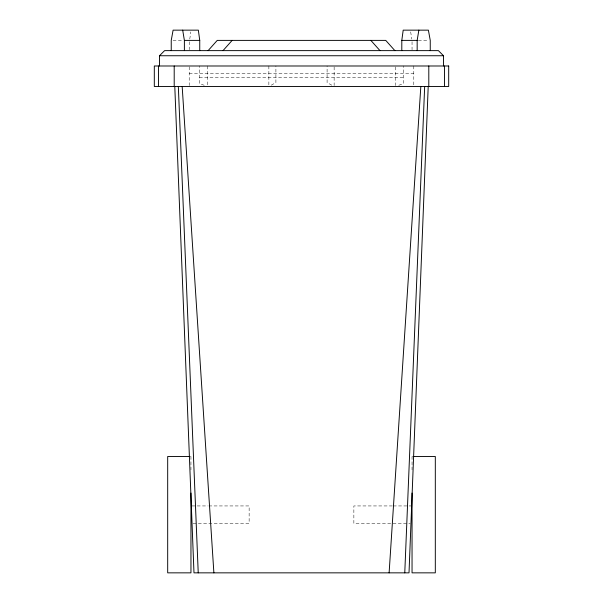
<?xml version="1.0" encoding="UTF-8"?>
<svg xmlns="http://www.w3.org/2000/svg" width="603" height="603" viewBox="0 0 603 603"><rect width="100%" height="100%" fill="white"/><g stroke="black" fill="none" stroke-linecap="round" stroke-linejoin="round"><path stroke-width="0.45" stroke-dasharray="3.02 2.26" d="M189.764 39.074L190.812 31.936M271.207 85.189L275.903 82.626L275.903 65.991M398.787 85.279L403.603 83.5L403.603 65.991M418.414 40.695L428.432 40.439M189.214 73.672L413.786 73.672M199.397 77.508L403.603 77.508M191.897 505.94L207.847 505.94M208.789 505.94L249.137 505.94L249.137 523.396L192.832 523.396M392.334 505.94L353.863 505.94L353.863 523.396L410.168 523.396M393.277 505.94L411.103 505.94M173.061 40.439L183.108 40.695M204.213 85.279L199.397 83.5L199.397 65.991M331.793 85.189L327.097 82.626L327.097 65.991M410.681 31.936L411.774 39.074M413.786 65.991L413.786 86.47M412.045 41.743L412.045 49.74M412.045 456.494L412.045 469.835M395.576 66.918L395.576 85.536M334.137 66.918L334.137 85.536M268.863 65.991L268.863 85.536M207.424 65.991L207.424 85.536M190.955 456.494L190.955 469.835M189.508 41.743L189.508 49.74M189.214 66.843L189.214 85.551"/><path stroke-width="0.9" d="M428.213 86.47L409.015 572.85L193.985 572.85L174.787 86.47M404.771 572.85L424.663 86.47M389.116 572.85L420.826 86.47M401.802 50.629L401.802 40.386L403.196 30.15L428.386 30.15L430.248 40.386L430.248 50.629M417.163 50.629L417.163 40.386L418.851 30.15M208.118 50.629L217.253 40.386L385.747 40.386L394.882 50.629M223.012 50.629L232.147 40.386M159.486 65.991L159.486 55.747L164.604 50.629L438.396 50.629L443.514 55.747L443.514 65.991M182.694 30.15L184.382 40.386L199.744 40.386L199.744 50.629M401.802 40.386L417.163 40.386M159.486 55.747L443.514 55.747M190.028 456.494L167.687 456.494L167.687 572.85L190.955 572.85L190.955 493.058M412.972 456.494L435.313 456.494L435.313 572.85L412.045 572.85L412.045 493.058M370.853 40.386L379.988 50.629M199.744 40.386L198.349 30.15L173.099 30.15L171.237 40.386L171.237 50.629M182.174 86.47L213.884 572.85M178.337 86.47L198.229 572.85M444.449 65.991L444.449 86.47M428.801 65.991L428.801 86.47M184.382 40.386L184.382 50.629M174.199 65.991L174.199 86.47M158.551 65.991L158.551 86.47M448.692 65.991L154.308 65.991L154.308 86.47L448.692 86.47L448.692 65.991"/></g></svg>
